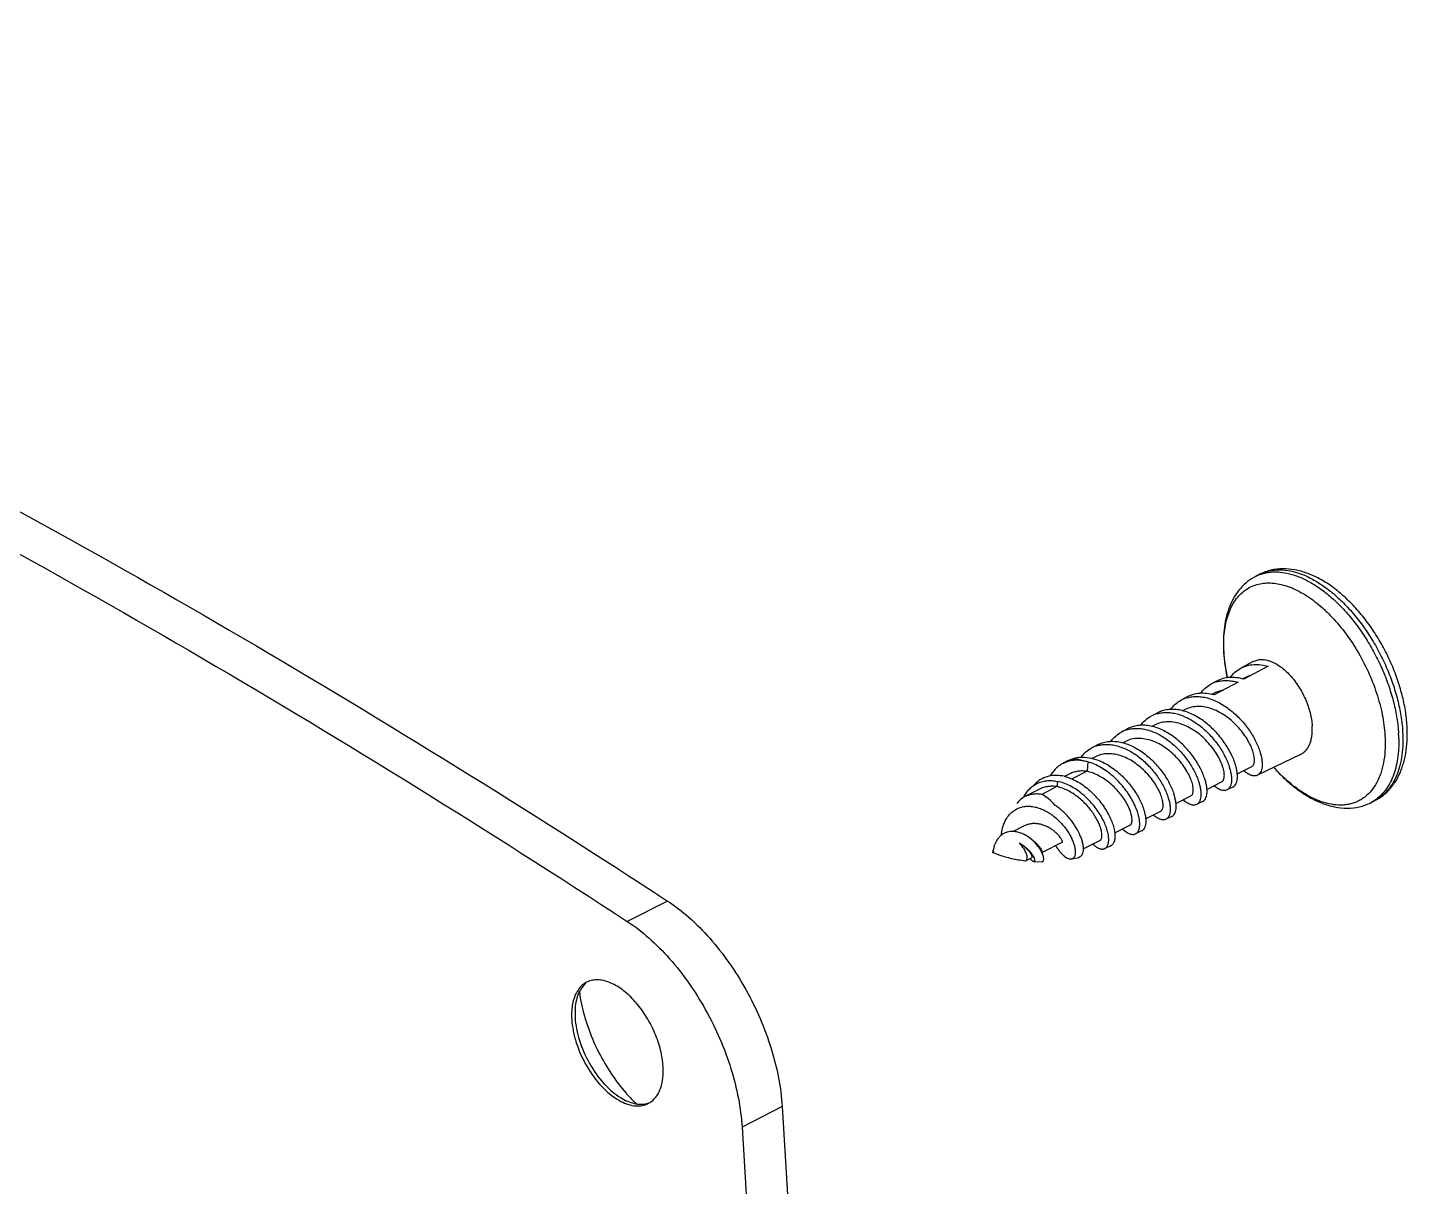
# Model space of a CAD drawing. Header units: millimetres. Extents: x 729 to 1323, y 87 to 507.
# Drawn here: x 1219.87 to 1265.53, y 405.18 to 443.52 of the extents above; entities that cross this region are included whole.
import ezdxf

# ---------------------------------------------------------------- set-up
doc = ezdxf.new("R2010")
doc.units = ezdxf.units.MM
doc.layers.add('02___PRT_ALL_AXES', color=7, linetype='Continuous')

msp = doc.modelspace()

# ---------------------------------------------------------------- linework, layer by layer
at = {"color": 7, "linetype": 'Continuous'}
for p, q in [((1260.928, 422.39), (1260.122, 421.963)), ((1260.152, 422.014), (1260.071, 421.973)), ((1259.155, 421.508), (1259.053, 421.456)), ((1259.929, 421.861), (1259.134, 421.441)), ((1258.179, 420.959), (1258.095, 420.916)), ((1257.182, 420.452), (1257.076, 420.399)), ((1256.206, 419.904), (1256.118, 419.859)), ((1254.954, 419.227), (1254.934, 418.916)), ((1255.208, 419.397), (1255.096, 419.34)), ((1254.359, 418.831), (1254.19, 418.745)), ((1254.934, 418.916), (1254.434, 418.662)), ((1259.898, 418.828), (1260.382, 419.073)), ((1253.361, 418.324), (1252.877, 418.078)), ((1253.936, 418.41), (1253.43, 418.153)), ((1253.948, 418.583), (1253.936, 418.41)), ((1258.895, 418.318), (1259.384, 418.567)), ((1257.871, 417.852), (1258.365, 418.103)), ((1256.87, 417.344), (1257.368, 417.596)), ((1252.854, 417.109), (1252.485, 416.921)), ((1255.845, 416.876), (1256.349, 417.132)), ((1251.862, 416.449), (1251.88, 416.498)), ((1253.317, 416.429), (1253.221, 416.544)), ((1253.454, 416.239), (1254.113, 416.573)), ((1254.8, 416.346), (1255.351, 416.626)), ((1255.742, 416.466), (1255.721, 416.454)), ((1252.914, 415.965), (1253.115, 416.067)), ((1253.459, 416.208), (1253.452, 416.253)), ((1253.467, 416.167), (1253.459, 416.208)), ((1241.048, 414.624), (1239.718, 413.948)), ((1237.991, 411.08), (1237.989, 410.766)), ((1244.842, 407.822), (1243.513, 407.146)), ((1244.842, 407.822), (1245.08, 403.857)), ((1243.513, 407.146), (1243.75, 403.181))]:
    msp.add_line(p, q, dxfattribs=at)
for centre, radius, start, end in [((1261.114, 424.19), 1.32, 110.407, 116.9147), ((1264.194, 423.18), 4.754, 183.424, 183.9847), ((1263.921, 423.116), 4.467, 182.807, 183.424), ((1260.576, 421.177), 0.938, 104.606, 116.8542), ((1259.504, 420.907), 1.01, 106.177, 118.1363), ((1258.517, 420.387), 1.003, 105.7267, 118.1533), ((1257.524, 419.864), 0.996, 105.9623, 118.141), ((1256.538, 419.343), 0.99, 105.5667, 118.1526), ((1260.583, 419.887), 4.665, 1.4714, 3.4277), ((1255.545, 418.82), 0.984, 105.7158, 118.1315), ((1254.561, 418.336), 0.942, 105.8785, 120.5071), ((1254.512, 418.821), 0.495, 116.2161, 118.1339), ((1254.569, 418.313), 0.966, 105.5327, 105.9292), ((1254.55, 417.818), 1.466, 73.9875, 79.5135), ((1253.952, 417.488), 1.253, 151.1322, 153.0204), ((1263.72, 419.056), 1.322, 296.929, 303.3925), ((1253.799, 416.604), 1.721, 171.4791, 173.5641), ((1251.996, 415.797), 1.014, 33.0406, 46.9711), ((1252.222, 415.623), 1.357, 52.3883, 52.5304), ((1252.179, 415.57), 1.425, 43.0575, 52.3114), ((1252.378, 415.602), 1.277, 50.1778, 55.7546), ((1252.39, 415.617), 1.258, 48.04, 50.179), ((1255.492, 416.892), 0.494, 295.6939, 300.4542), ((1252.467, 416.017), 0.699, 161.6803, 161.9998), ((1251.493, 415.196), 1.081, 73.0648, 73.372), ((1252.832, 415.929), 0.677, 19.2096, 19.6663), ((1238.69, 411.31), 0.702, 112.1589, 116.906), ((1238.694, 411.299), 0.714, 107.5026, 112.148), ((1240.33, 409.592), 1.797, 240.2337, 242.6883), ((1240.192, 408.631), 0.729, 283.0897, 290.0572), ((1240.089, 408.552), 0.705, 296.9107, 300.2162), ((1240.083, 408.563), 0.717, 300.2323, 306.477)]:
    msp.add_arc(centre, radius, start, end, dxfattribs=at)
for points, start_tangent, end_tangent in [([(1185.045, 443.522), (1198.934, 437.807), (1212.927, 431.071), (1226.979, 423.335), (1241.048, 414.624)], (0.935989, -0.352028), (0.837085, -0.547073)), ([(1183.715, 442.847), (1197.604, 437.131), (1211.597, 430.395), (1225.649, 422.66), (1239.718, 413.948)], (0.935989, -0.352028), (0.837085, -0.547073)), ([(1265.522, 420.418), (1265.465, 420.927), (1265.355, 421.45), (1265.196, 421.978), (1264.989, 422.501), (1264.739, 423.01), (1264.451, 423.496), (1264.129, 423.95), (1263.779, 424.362), (1263.408, 424.727), (1263.02, 425.037), (1262.621, 425.286), (1262.215, 425.469), (1261.808, 425.582), (1261.405, 425.617), (1261.015, 425.569), (1260.829, 425.513), (1260.651, 425.436)], (-0.05971, 0.998216), (-0.891643, -0.45274)), ([(1260.651, 425.436), (1260.802, 425.501), (1260.961, 425.547), (1261.128, 425.575), (1261.302, 425.584), (1261.667, 425.545), (1262.049, 425.432), (1262.441, 425.245), (1262.835, 424.99), (1263.224, 424.671), (1263.599, 424.294), (1263.955, 423.866), (1264.283, 423.396), (1264.577, 422.893), (1264.833, 422.367), (1265.044, 421.827), (1265.206, 421.285), (1265.317, 420.751), (1265.375, 420.235)], (0.891658, 0.45271), (0.05971, -0.998216)), ([(1260.516, 425.367), (1260.244, 425.193), (1260.009, 424.969), (1259.813, 424.7), (1259.66, 424.394), (1259.599, 424.229), (1259.547, 424.057), (1259.475, 423.692), (1259.443, 423.303), (1259.449, 422.896)], (-0.891643, -0.45274), (0.05971, -0.998216)), ([(1259.459, 422.897), (1259.455, 423.221), (1259.477, 423.528), (1259.524, 423.816), (1259.596, 424.081), (1259.693, 424.322), (1259.812, 424.535), (1259.954, 424.719), (1260.116, 424.872), (1260.297, 424.993), (1260.496, 425.08), (1260.711, 425.132), (1260.939, 425.15), (1261.178, 425.133), (1261.426, 425.08), (1261.681, 424.994), (1261.941, 424.873), (1262.202, 424.721), (1262.462, 424.537), (1262.719, 424.324), (1262.97, 424.084), (1263.447, 423.531), (1263.873, 422.9), (1264.232, 422.215), (1264.511, 421.502), (1264.7, 420.788), (1264.79, 420.099)], (-0.048957, 0.998801), (0.05971, -0.998216)), ([(1260.653, 425.427), (1260.807, 425.474), (1260.968, 425.504), (1261.136, 425.515), (1261.31, 425.509), (1261.672, 425.443), (1262.047, 425.307), (1262.43, 425.104), (1262.812, 424.837), (1263.187, 424.51), (1263.548, 424.131), (1263.888, 423.706), (1264.201, 423.243), (1264.481, 422.75), (1264.724, 422.237), (1264.924, 421.712), (1265.079, 421.186), (1265.185, 420.667), (1265.24, 420.166)], (0.937157, 0.348907), (0.05971, -0.998216)), ([(1259.452, 422.849), (1259.47, 422.644), (1259.578, 422.013)], (0.069475, -0.997584), (0.223708, -0.974656)), ([(1259.583, 422.014), (1259.504, 422.438), (1259.461, 422.849)], (-0.22032, 0.975428), (-0.05971, 0.998216)), ([(1260.016, 422.326), (1260.222, 422.409), (1260.446, 422.447), (1260.683, 422.44), (1260.928, 422.39)], (0.881631, 0.471939), (0.960162, -0.279445)), ([(1260.122, 421.963), (1259.879, 422.013), (1259.644, 422.02), (1259.422, 421.982), (1259.218, 421.899)], (-0.960674, 0.277677), (-0.881632, -0.471937)), ([(1259.222, 421.877), (1259.389, 421.911), (1259.564, 421.92), (1259.745, 421.903), (1259.929, 421.861)], (0.960166, 0.279429), (0.960798, -0.277249)), ([(1259.663, 422.018), (1259.825, 422.194), (1260.016, 422.326)], (0.599265, 0.800551), (0.881631, 0.471939)), ([(1259.134, 421.441), (1258.894, 421.489), (1258.661, 421.495), (1258.441, 421.457), (1258.239, 421.376)], (-0.961312, 0.275461), (-0.881664, -0.471877)), ([(1258.676, 421.491), (1258.837, 421.666), (1259.027, 421.797)], (0.599542, 0.800343), (0.881752, 0.471712)), ([(1259.423, 421.596), (1259.285, 421.562), (1259.155, 421.508)], (-0.985413, -0.170183), (-0.89162, -0.452784)), ([(1257.691, 420.962), (1257.852, 421.139), (1258.043, 421.271)], (0.595231, 0.803555), (0.881632, 0.471937)), ([(1260.382, 419.073), (1260.413, 419.096), (1260.439, 419.131), (1260.457, 419.176), (1260.468, 419.231), (1260.471, 419.295), (1260.466, 419.368), (1260.453, 419.448), (1260.431, 419.536), (1260.361, 419.727), (1260.257, 419.933), (1260.12, 420.145), (1259.953, 420.353), (1259.76, 420.548), (1259.546, 420.722), (1259.318, 420.866), (1259.08, 420.974), (1258.841, 421.04), (1258.607, 421.061), (1258.384, 421.034), (1258.179, 420.959)], (0.891544, 0.452933), (-0.891607, -0.452809)), ([(1258.245, 421.352), (1258.413, 421.385), (1258.59, 421.392), (1258.773, 421.373), (1258.959, 421.329), (1259.333, 421.169), (1259.692, 420.927), (1260.019, 420.622), (1260.295, 420.276), (1260.509, 419.915), (1260.59, 419.738), (1260.652, 419.567)], (0.962254, 0.272154), (0.302488, -0.953153)), ([(1256.705, 420.437), (1256.866, 420.611), (1257.054, 420.742)], (0.597153, 0.802127), (0.881739, 0.471738)), ([(1259.384, 418.567), (1259.416, 418.59), (1259.441, 418.624), (1259.46, 418.669), (1259.471, 418.724), (1259.474, 418.788), (1259.469, 418.861), (1259.455, 418.942), (1259.433, 419.029), (1259.363, 419.22), (1259.259, 419.426), (1259.122, 419.638), (1258.955, 419.846), (1258.763, 420.042), (1258.549, 420.215), (1258.32, 420.36), (1258.083, 420.468), (1257.844, 420.534), (1257.609, 420.554), (1257.386, 420.527), (1257.182, 420.452)], (0.891713, 0.452601), (-0.891684, -0.452658)), ([(1259.832, 419.164), (1259.765, 419.347), (1259.675, 419.536), (1259.566, 419.729), (1259.437, 419.92), (1259.129, 420.283), (1258.768, 420.592), (1258.574, 420.717), (1258.375, 420.82), (1258.174, 420.896), (1257.974, 420.945), (1257.778, 420.965), (1257.59, 420.955), (1257.411, 420.915), (1257.245, 420.844)], (-0.305387, 0.952228), (-0.881632, -0.471937)), ([(1257.25, 420.822), (1257.417, 420.855), (1257.592, 420.863), (1257.773, 420.845), (1257.957, 420.802), (1258.328, 420.645), (1258.684, 420.407), (1259.007, 420.106), (1259.281, 419.766), (1259.494, 419.411), (1259.574, 419.236), (1259.636, 419.068)], (0.961148, 0.276035), (0.306091, -0.952002)), ([(1255.718, 419.906), (1255.88, 420.083), (1256.07, 420.216)], (0.591162, 0.806553), (0.881635, 0.471932)), ([(1258.827, 418.67), (1258.759, 418.849), (1258.671, 419.036), (1258.562, 419.226), (1258.435, 419.414), (1258.129, 419.77), (1257.772, 420.074), (1257.58, 420.198), (1257.384, 420.298), (1257.185, 420.374), (1256.987, 420.422), (1256.794, 420.441), (1256.607, 420.431), (1256.431, 420.39), (1256.266, 420.321)], (-0.309035, 0.951051), (-0.881668, -0.47187)), ([(1256.272, 420.297), (1256.437, 420.329), (1256.609, 420.336), (1256.788, 420.317), (1256.97, 420.274), (1257.335, 420.12), (1257.686, 419.886), (1258.004, 419.59), (1258.274, 419.256), (1258.484, 418.907), (1258.564, 418.736), (1258.625, 418.571)], (0.962997, 0.269511), (0.309778, -0.950809)), ([(1264.79, 420.099), (1264.794, 419.678), (1264.756, 419.285), (1264.674, 418.928), (1264.618, 418.764), (1264.551, 418.612), (1264.39, 418.342), (1264.191, 418.123), (1264.079, 418.034), (1263.959, 417.958), (1263.832, 417.897), (1263.697, 417.851), (1263.557, 417.819), (1263.41, 417.801), (1263.102, 417.812), (1262.778, 417.881), (1262.444, 418.009), (1262.105, 418.193), (1261.766, 418.43), (1261.432, 418.716), (1261.11, 419.047)], (0.05971, -0.998216), (-0.667107, 0.744962)), ([(1264.454, 417.946), (1264.726, 418.12), (1264.961, 418.345), (1265.157, 418.613), (1265.31, 418.919), (1265.372, 419.084), (1265.423, 419.257), (1265.495, 419.621), (1265.527, 420.01), (1265.522, 420.418)], (0.891643, 0.45274), (-0.05971, 0.998216)), ([(1265.375, 420.235), (1265.381, 419.834), (1265.351, 419.457), (1265.284, 419.11), (1265.182, 418.795), (1265.046, 418.519), (1264.878, 418.283), (1264.68, 418.091), (1264.454, 417.946)], (0.05971, -0.998216), (-0.891658, -0.45271)), ([(1254.735, 419.384), (1254.894, 419.557), (1255.082, 419.687)], (0.595546, 0.803321), (0.881797, 0.471629)), ([(1255.273, 419.789), (1255.435, 419.858), (1255.61, 419.898), (1255.794, 419.908), (1255.986, 419.89), (1256.181, 419.843), (1256.377, 419.769), (1256.572, 419.67), (1256.761, 419.549), (1257.115, 419.25), (1257.417, 418.899), (1257.543, 418.714), (1257.651, 418.528), (1257.738, 418.344), (1257.806, 418.168)], (0.881764, 0.471692), (0.312848, -0.949803)), ([(1255.279, 419.766), (1255.442, 419.799), (1255.613, 419.806), (1255.789, 419.788), (1255.969, 419.746), (1256.331, 419.595), (1256.678, 419.365), (1256.993, 419.074), (1257.261, 418.745), (1257.469, 418.402), (1257.548, 418.234), (1257.609, 418.071)], (0.962282, 0.272053), (0.313594, -0.949557)), ([(1258.365, 418.103), (1258.395, 418.125), (1258.418, 418.157), (1258.435, 418.2), (1258.444, 418.252), (1258.446, 418.314), (1258.44, 418.384), (1258.426, 418.461), (1258.404, 418.544), (1258.334, 418.728), (1258.232, 418.925), (1258.097, 419.128), (1257.934, 419.328), (1257.746, 419.515), (1257.538, 419.682), (1257.315, 419.82), (1257.084, 419.923), (1256.851, 419.985), (1256.623, 420.004), (1256.406, 419.977), (1256.206, 419.904)], (0.89154, 0.452942), (-0.891607, -0.452809)), ([(1265.246, 420.007), (1265.241, 419.66), (1265.208, 419.333), (1265.146, 419.029), (1265.057, 418.752), (1264.941, 418.503), (1264.8, 418.285), (1264.635, 418.101), (1264.448, 417.952)], (0.025431, -0.999677), (-0.834974, -0.55029)), ([(1254.294, 419.266), (1254.42, 419.322), (1254.555, 419.361), (1254.696, 419.381), (1254.843, 419.383), (1255.146, 419.334), (1255.454, 419.216)], (0.881884, 0.471466), (0.899635, -0.436642)), ([(1254.294, 419.265), (1254.41, 419.306), (1254.537, 419.318), (1254.674, 419.303), (1254.817, 419.26)], (0.897134, 0.441759), (0.931023, -0.36496)), ([(1254.817, 419.26), (1254.556, 419.28), (1254.31, 419.244)], (-0.983382, 0.181546), (-0.963477, -0.26779)), ([(1256.537, 416.846), (1256.572, 416.869), (1256.603, 416.899), (1256.628, 416.938), (1256.648, 416.984), (1256.663, 417.038), (1256.672, 417.099), (1256.672, 417.24), (1256.646, 417.404), (1256.595, 417.585), (1256.518, 417.779), (1256.416, 417.98), (1256.29, 418.184), (1256.142, 418.384), (1255.974, 418.575), (1255.79, 418.752), (1255.592, 418.91), (1255.384, 419.044), (1254.954, 419.227)], (0.901025, 0.433768), (-0.963544, 0.267552)), ([(1257.368, 417.596), (1257.397, 417.618), (1257.421, 417.651), (1257.437, 417.694), (1257.447, 417.746), (1257.449, 417.807), (1257.443, 417.877), (1257.429, 417.954), (1257.407, 418.038), (1257.337, 418.221), (1257.234, 418.419), (1257.1, 418.622), (1256.937, 418.821), (1256.749, 419.009), (1256.54, 419.175), (1256.318, 419.313), (1256.086, 419.416), (1255.853, 419.479), (1255.625, 419.498), (1255.408, 419.47), (1255.208, 419.397)], (0.891702, 0.452624), (-0.891628, -0.452768)), ([(1255.454, 419.216), (1255.836, 418.98), (1256.183, 418.669), (1256.473, 418.311), (1256.592, 418.124), (1256.691, 417.939), (1256.769, 417.758), (1256.827, 417.587), (1256.862, 417.428), (1256.876, 417.286), (1256.869, 417.164), (1256.859, 417.111), (1256.843, 417.064), (1256.798, 416.99), (1256.77, 416.963), (1256.737, 416.943)], (0.899635, -0.436642), (-0.901042, -0.433732)), ([(1259.754, 418.395), (1259.809, 418.433), (1259.852, 418.491), (1259.884, 418.567), (1259.902, 418.659), (1259.907, 418.767), (1259.897, 418.888), (1259.872, 419.021), (1259.832, 419.164)], (0.900686, 0.43447), (-0.305387, 0.952228)), ([(1260.652, 419.567), (1260.692, 419.423), (1260.716, 419.288), (1260.726, 419.165), (1260.721, 419.056), (1260.702, 418.962), (1260.67, 418.885), (1260.625, 418.826), (1260.569, 418.787)], (0.302488, -0.953153), (-0.900689, -0.434465)), ([(1254.176, 418.75), (1253.916, 418.78), (1253.669, 418.754), (1253.442, 418.671), (1253.243, 418.534)], (-0.977868, 0.209223), (-0.745432, -0.666581)), ([(1254.083, 419.148), (1253.975, 419.073), (1253.877, 418.984), (1253.711, 418.763)], (-0.861329, -0.508048), (-0.500723, -0.865607)), ([(1254.176, 418.75), (1254.586, 418.589), (1254.786, 418.465), (1254.976, 418.318), (1255.154, 418.152), (1255.317, 417.971), (1255.461, 417.781), (1255.585, 417.587), (1255.687, 417.394), (1255.765, 417.206), (1255.819, 417.031), (1255.848, 416.87), (1255.854, 416.73), (1255.837, 416.614), (1255.821, 416.566), (1255.8, 416.525), (1255.773, 416.492), (1255.742, 416.466)], (0.972524, -0.232803), (-0.832423, -0.554141)), ([(1254.934, 418.916), (1254.781, 418.927), (1254.633, 418.917), (1254.492, 418.885), (1254.359, 418.831)], (-0.990173, 0.139846), (-0.891675, -0.452676)), ([(1256.349, 417.132), (1256.371, 417.148), (1256.389, 417.17), (1256.404, 417.198), (1256.414, 417.232), (1256.42, 417.272), (1256.422, 417.318), (1256.41, 417.424), (1256.379, 417.547), (1256.328, 417.684), (1256.256, 417.831), (1256.165, 417.983), (1256.056, 418.137), (1255.929, 418.289), (1255.631, 418.566), (1255.465, 418.684), (1255.292, 418.784), (1254.934, 418.916)], (0.891535, 0.452952), (-0.974629, 0.223826)), ([(1259.636, 419.068), (1259.676, 418.925), (1259.7, 418.793), (1259.71, 418.672), (1259.706, 418.564), (1259.688, 418.472), (1259.657, 418.397), (1259.613, 418.339), (1259.558, 418.301)], (0.306091, -0.952002), (-0.900711, -0.434419)), ([(1260.569, 418.787), (1260.524, 418.771), (1260.475, 418.766), (1260.422, 418.77), (1260.366, 418.783), (1260.307, 418.807), (1260.245, 418.841), (1260.117, 418.937)], (-0.900689, -0.434465), (-0.749866, 0.661589)), ([(1261.107, 419.043), (1261.485, 418.657), (1261.882, 418.327), (1262.291, 418.06), (1262.707, 417.862), (1263.126, 417.738), (1263.542, 417.696), (1263.944, 417.742), (1264.136, 417.798), (1264.319, 417.877)], (0.664287, -0.747478), (0.891643, 0.45274)), ([(1252.854, 418.093), (1252.938, 418.225), (1253.036, 418.339)], (0.48291, 0.87567), (0.707841, 0.706372)), ([(1253.036, 418.339), (1253.147, 418.433), (1253.269, 418.508)], (0.707841, 0.706372), (0.891383, 0.453251)), ([(1253.269, 418.508), (1253.425, 418.57), (1253.592, 418.603), (1253.767, 418.607), (1253.948, 418.583)], (0.891383, 0.453251), (0.979319, -0.202324)), ([(1253.936, 418.41), (1253.784, 418.421), (1253.636, 418.411), (1253.494, 418.378), (1253.361, 418.324)], (-0.990173, 0.139846), (-0.891686, -0.452655)), ([(1255.351, 416.626), (1255.374, 416.641), (1255.392, 416.663), (1255.407, 416.691), (1255.417, 416.726), (1255.423, 416.766), (1255.424, 416.811), (1255.413, 416.917), (1255.382, 417.04), (1255.33, 417.177), (1255.259, 417.324), (1255.168, 417.477), (1255.058, 417.631), (1254.931, 417.782), (1254.634, 418.06), (1254.468, 418.178), (1254.294, 418.277), (1253.936, 418.41)], (0.891523, 0.452976), (-0.974629, 0.223826)), ([(1255.513, 416.359), (1255.547, 416.378), (1255.577, 416.406), (1255.602, 416.442), (1255.622, 416.485), (1255.645, 416.593), (1255.645, 416.726), (1255.62, 416.882), (1255.57, 417.054), (1255.494, 417.24), (1255.394, 417.432), (1255.269, 417.627), (1255.123, 417.817), (1254.957, 417.998), (1254.774, 418.165), (1254.578, 418.311), (1254.372, 418.432), (1253.948, 418.583)], (0.917463, 0.397822), (-0.981251, 0.192736)), ([(1258.625, 418.571), (1258.665, 418.431), (1258.69, 418.3), (1258.7, 418.181), (1258.696, 418.076), (1258.679, 417.985), (1258.649, 417.911), (1258.606, 417.855), (1258.553, 417.817)], (0.309778, -0.950809), (-0.900684, -0.434476)), ([(1258.753, 417.913), (1258.807, 417.951), (1258.85, 418.008), (1258.88, 418.082), (1258.898, 418.173), (1258.902, 418.279), (1258.891, 418.398), (1258.866, 418.529), (1258.827, 418.67)], (0.900683, 0.434476), (-0.309035, 0.951051)), ([(1259.558, 418.301), (1259.516, 418.286), (1259.47, 418.28), (1259.42, 418.283), (1259.367, 418.295), (1259.253, 418.347), (1259.132, 418.435)], (-0.900711, -0.434419), (-0.760338, 0.649528)), ([(1252.877, 418.078), (1252.732, 417.983), (1252.609, 417.855)], (-0.891686, -0.452655), (-0.612699, -0.790316)), ([(1253.43, 418.153), (1253.282, 418.166), (1253.139, 418.158), (1253.003, 418.129), (1252.877, 418.078)], (-0.987961, 0.154704), (-0.891686, -0.452655)), ([(1253.869, 417.796), (1253.655, 418.006), (1253.43, 418.153)], (-0.650846, 0.75921), (-0.89782, 0.440363)), ([(1254.707, 416.774), (1254.572, 417.046), (1254.382, 417.322), (1254.144, 417.579), (1253.869, 417.796)], (-0.373346, 0.927692), (-0.8358, 0.549033)), ([(1257.609, 418.071), (1257.649, 417.934), (1257.674, 417.805), (1257.685, 417.688), (1257.681, 417.584), (1257.665, 417.495), (1257.635, 417.423), (1257.594, 417.367), (1257.542, 417.33)], (0.313594, -0.949557), (-0.901042, -0.433733)), ([(1257.737, 417.424), (1257.79, 417.461), (1257.831, 417.517), (1257.861, 417.59), (1257.878, 417.679), (1257.881, 417.783), (1257.87, 417.901), (1257.845, 418.03), (1257.806, 418.168)], (0.900681, 0.43448), (-0.312848, 0.949803)), ([(1258.553, 417.817), (1258.509, 417.802), (1258.462, 417.797), (1258.41, 417.801), (1258.355, 417.816), (1258.297, 417.841), (1258.236, 417.875), (1258.111, 417.973)], (-0.900684, -0.434476), (-0.737306, 0.675559)), ([(1252.097, 416.859), (1252.156, 417.108), (1252.256, 417.333)], (0.148382, 0.98893), (0.504415, 0.863461)), ([(1252.256, 417.333), (1252.356, 417.474), (1252.475, 417.589), (1252.611, 417.675), (1252.76, 417.732), (1252.92, 417.759), (1253.086, 417.756), (1253.255, 417.725), (1253.423, 417.668), (1253.746, 417.49), (1254.031, 417.247), (1254.261, 416.971), (1254.353, 416.829), (1254.427, 416.69)], (0.504415, 0.863461), (0.432367, -0.901698)), ([(1257.542, 417.33), (1257.501, 417.316), (1257.456, 417.311), (1257.407, 417.315), (1257.356, 417.328), (1257.301, 417.35), (1257.244, 417.381), (1257.126, 417.47)], (-0.901042, -0.433733), (-0.747944, 0.663761)), ([(1252.485, 416.926), (1252.387, 416.922), (1252.291, 416.903), (1252.201, 416.869), (1252.117, 416.82), (1252.041, 416.755), (1251.976, 416.678), (1251.88, 416.498)], (-0.999376, 0.035335), (-0.359425, -0.933174)), ([(1253.048, 416.7), (1252.92, 416.787), (1252.781, 416.857), (1252.634, 416.905), (1252.485, 416.926)], (-0.793677, 0.60834), (-0.999376, 0.035335)), ([(1254.113, 416.573), (1254.117, 416.577), (1254.117, 416.581), (1254.118, 416.585), (1254.116, 416.597), (1254.112, 416.611), (1254.105, 416.629), (1254.095, 416.65), (1254.081, 416.674), (1254.064, 416.701), (1254.021, 416.76), (1253.963, 416.825), (1253.891, 416.894), (1253.806, 416.964), (1253.708, 417.03), (1253.6, 417.089), (1253.481, 417.137), (1253.357, 417.17), (1253.228, 417.186), (1253.099, 417.182), (1252.973, 417.156), (1252.854, 417.109)], (0.891362, 0.453292), (-0.891688, -0.45265)), ([(1256.106, 417.008), (1256.228, 416.909), (1256.287, 416.874), (1256.344, 416.848), (1256.397, 416.833), (1256.448, 416.828), (1256.494, 416.832), (1256.537, 416.846)], (0.724765, -0.688997), (0.901025, 0.433768)), ([(1252.687, 416.537), (1252.759, 416.499), (1252.943, 416.364)], (0.900592, -0.434666), (0.74381, -0.668391)), ([(1253.115, 416.067), (1253.12, 416.082), (1253.119, 416.089), (1253.117, 416.097), (1253.111, 416.116), (1253.1, 416.139), (1253.085, 416.166), (1253.066, 416.196), (1253.042, 416.229), (1253.013, 416.265), (1252.98, 416.303), (1252.9, 416.382), (1252.802, 416.462), (1252.687, 416.537)], (0.891901, 0.452231), (-0.865427, 0.501035)), ([(1253.452, 416.253), (1253.448, 416.272), (1253.437, 416.299), (1253.42, 416.331), (1253.396, 416.368), (1253.366, 416.41), (1253.328, 416.455), (1253.231, 416.552)], (-0.121236, 0.992624), (-0.743593, 0.668632)), ([(1253.47, 416.157), (1253.41, 416.286), (1253.317, 416.429)], (-0.336525, 0.941674), (-0.601345, 0.79899)), ([(1253.889, 416.455), (1253.96, 416.348), (1254.033, 416.255), (1254.105, 416.177), (1254.176, 416.113), (1254.245, 416.065), (1254.31, 416.033), (1254.369, 416.018), (1254.422, 416.019)], (0.527315, -0.84967), (0.981526, 0.191327)), ([(1254.422, 416.019), (1254.449, 416.028), (1254.473, 416.041), (1254.494, 416.06), (1254.512, 416.083), (1254.527, 416.112), (1254.538, 416.145), (1254.549, 416.226), (1254.544, 416.323), (1254.522, 416.434), (1254.483, 416.558), (1254.427, 416.69)], (0.981526, 0.191327), (-0.432367, 0.901698)), ([(1254.707, 416.774), (1254.756, 416.637), (1254.787, 416.508), (1254.802, 416.393), (1254.801, 416.292), (1254.784, 416.207), (1254.754, 416.142), (1254.733, 416.116), (1254.71, 416.096), (1254.684, 416.08), (1254.655, 416.07)], (0.373346, -0.927692), (-0.971843, -0.235628)), ([(1255.174, 416.46), (1255.161, 416.47), (1255.123, 416.504)], (-0.781829, 0.623493), (-0.737041, 0.675848)), ([(1255.174, 416.46), (1255.27, 416.394), (1255.361, 416.356), (1255.403, 416.346), (1255.442, 416.344), (1255.479, 416.348), (1255.513, 416.359)], (0.781829, -0.623493), (0.917463, 0.397822)), ([(1251.803, 416.232), (1251.836, 416.26), (1251.846, 416.27)], (0.835348, 0.549721), (0.659303, 0.751877)), ([(1251.808, 416.231), (1251.876, 416.208), (1251.935, 416.185), (1251.985, 416.164), (1252.024, 416.149)], (0.956637, -0.291282), (0.947003, -0.321223)), ([(1252.914, 415.965), (1252.925, 415.972), (1252.935, 415.982), (1252.948, 416.009), (1252.954, 416.047), (1252.951, 416.094), (1252.94, 416.149), (1252.918, 416.211), (1252.887, 416.278), (1252.845, 416.349)], (0.89148, 0.453059), (-0.544206, 0.838952)), ([(1252.875, 415.959), (1252.896, 415.959), (1252.914, 415.965)], (0.992739, -0.120288), (0.89148, 0.453059)), ([(1252.943, 416.364), (1253.027, 416.28), (1253.094, 416.198), (1253.143, 416.123), (1253.176, 416.057), (1253.186, 416.028), (1253.193, 416.003), (1253.195, 415.981), (1253.195, 415.963), (1253.191, 415.95), (1253.185, 415.94), (1253.175, 415.934), (1253.163, 415.933)], (0.74381, -0.668391), (-0.998285, 0.058542)), ([(1253.163, 415.933), (1253.139, 415.94), (1253.111, 415.957), (1253.078, 415.986), (1253.042, 416.025)], (-0.998285, 0.058542), (-0.642006, 0.7667)), ([(1253.432, 415.924), (1253.454, 415.928), (1253.472, 415.939), (1253.486, 415.958), (1253.495, 415.984), (1253.498, 416.017), (1253.495, 416.056), (1253.487, 416.101), (1253.471, 416.152)], (0.999994, -0.003462), (-0.32901, 0.944327)), ([(1241.048, 414.624), (1241.76, 414.078), (1242.445, 413.391), (1243.079, 412.587), (1243.64, 411.692), (1244.111, 410.736), (1244.476, 409.75), (1244.723, 408.768), (1244.842, 407.822)], (0.837303, -0.546739), (0.05971, -0.998216)), ([(1239.718, 413.948), (1240.431, 413.402), (1241.115, 412.716), (1241.749, 411.912), (1242.31, 411.017), (1242.781, 410.061), (1243.146, 409.075), (1243.393, 408.093), (1243.513, 407.146)], (0.837303, -0.546739), (0.05971, -0.998216)), ([(1238.372, 411.936), (1238.216, 411.829), (1238.087, 411.68), (1237.986, 411.492), (1237.917, 411.27)], (-0.891732, -0.452565), (-0.217695, -0.976017)), ([(1238.35, 411.906), (1238.212, 411.757), (1238.105, 411.567), (1238.031, 411.34), (1237.991, 411.08)], (-0.770676, -0.637228), (-0.078346, -0.996926)), ([(1240.902, 409.15), (1240.818, 409.688), (1240.632, 410.244), (1240.358, 410.778), (1240.015, 411.251), (1239.628, 411.631), (1239.224, 411.889), (1239.025, 411.967), (1238.832, 412.008), (1238.649, 412.013), (1238.479, 411.98)], (-0.05971, 0.998216), (-0.953655, -0.300903)), ([(1238.128, 411.651), (1238.146, 411.519), (1238.224, 411.116)], (0.124775, -0.992185), (0.22366, -0.974667)), ([(1237.888, 411.099), (1237.879, 411.006), (1237.878, 410.71)], (-0.11708, -0.993122), (0.05971, -0.998216)), ([(1237.917, 411.27), (1237.908, 411.228), (1237.888, 411.099)], (-0.217695, -0.976017), (-0.11708, -0.993122)), ([(1238.224, 411.116), (1238.451, 410.355), (1238.779, 409.606), (1239.193, 408.9), (1239.675, 408.271)], (0.22366, -0.974667), (0.657922, -0.753086)), ([(1237.878, 410.71), (1237.928, 410.329), (1238.03, 409.934), (1238.377, 409.157), (1238.87, 408.491), (1239.15, 408.231), (1239.438, 408.032)], (0.05971, -0.998216), (0.868204, -0.496207)), ([(1237.989, 410.766), (1238.037, 410.395), (1238.135, 410.009), (1238.468, 409.249), (1238.942, 408.59), (1239.213, 408.327), (1239.493, 408.122)], (0.05971, -0.998216), (0.851137, -0.524944)), ([(1240.509, 407.986), (1240.694, 408.179), (1240.824, 408.446), (1240.894, 408.774), (1240.902, 409.15)], (0.804232, 0.594315), (-0.05971, 0.998216)), ([(1239.675, 408.271), (1239.759, 408.176), (1240.018, 407.911)], (0.657922, -0.753086), (0.724346, -0.689437)), ([(1239.493, 408.122), (1239.722, 408.002), (1239.945, 407.928), (1240.159, 407.901), (1240.357, 407.921)], (0.851137, -0.524944), (0.97394, 0.226805)), ([(1239.506, 407.996), (1239.753, 407.894), (1239.989, 407.847), (1240.21, 407.857), (1240.408, 407.924)], (0.888661, -0.458564), (0.891732, 0.452565))]:
    msp.add_spline(points, degree=3, dxfattribs=dict(at, start_tangent=start_tangent, end_tangent=end_tangent))
at = {"layer": '02___PRT_ALL_AXES', "color": 7, "linetype": 'Continuous'}
for p, q in [((1260.651, 425.436), (1260.516, 425.367)), ((1260.432, 422.548), (1260.017, 422.326)), ((1259.219, 421.9), (1259.027, 421.797)), ((1258.24, 421.376), (1258.044, 421.271)), ((1257.246, 420.844), (1257.054, 420.742)), ((1256.267, 420.321), (1256.071, 420.216)), ((1255.273, 419.789), (1255.081, 419.687)), ((1254.279, 419.258), (1254.083, 419.148)), ((1254.294, 419.266), (1254.279, 419.258)), ((1261.993, 419.472), (1260.569, 418.787)), ((1253.243, 418.534), (1253.036, 418.339)), ((1259.753, 418.394), (1259.558, 418.301)), ((1258.753, 417.913), (1258.553, 417.817)), ((1264.454, 417.946), (1264.319, 417.877)), ((1257.737, 417.424), (1257.542, 417.33)), ((1256.737, 416.943), (1256.537, 416.846)), ((1255.513, 416.359), (1255.706, 416.447)), ((1255.721, 416.454), (1255.706, 416.447)), ((1251.803, 416.236), (1251.803, 416.232)), ((1254.422, 416.019), (1254.655, 416.07)), ((1253.163, 415.933), (1253.432, 415.924))]:
    msp.add_line(p, q, dxfattribs=at)
msp.add_arc((1255.336, 415.369), 3.637, 162.7433, 166.2218, dxfattribs=at)
for points, start_tangent, end_tangent in [([(1260.432, 422.548), (1260.558, 422.597), (1260.698, 422.615), (1260.848, 422.601), (1261.006, 422.556), (1261.167, 422.481), (1261.33, 422.377), (1261.491, 422.246), (1261.646, 422.092), (1261.793, 421.916), (1261.929, 421.722), (1262.157, 421.298), (1262.245, 421.075), (1262.312, 420.851), (1262.358, 420.631), (1262.382, 420.418)], (0.881779, 0.471663), (0.05971, -0.998216)), ([(1261.993, 419.472), (1262.088, 419.531), (1262.172, 419.609), (1262.243, 419.706), (1262.3, 419.82), (1262.343, 419.95), (1262.371, 420.094), (1262.384, 420.251), (1262.382, 420.418)], (0.901038, 0.43374), (-0.05971, 0.998216)), ([(1252.024, 416.149), (1252.433, 416.035), (1252.875, 415.959)], (0.947068, -0.321034), (0.99274, -0.120278))]:
    msp.add_spline(points, degree=3, dxfattribs=dict(at, start_tangent=start_tangent, end_tangent=end_tangent))

doc.saveas('drawing.dxf')
